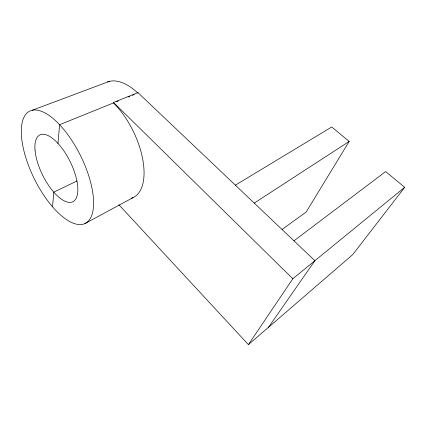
<?xml version="1.0" encoding="UTF-8"?>
<svg xmlns="http://www.w3.org/2000/svg" width="426" height="426" viewBox="0 0 426 426"><rect width="100%" height="100%" fill="white"/><g stroke="black" fill="none" stroke-linecap="round" stroke-linejoin="round"><path stroke-width="0.64" d="M52.542 206.796L53.798 192.163L77.01 180.981M57.984 143.429L59.597 124.701L113.454 102.943L113.534 102.469L137.949 92.618L314.889 260.707L268.497 327.296M137.949 92.618L137.854 93.081A57.121 29.847 64.7 0 0 107.464 81.952M235.365 185.161L331.721 126.991L349.176 141.421L306.198 212.004L282.039 229.449M118.854 204.709L248.406 344.634L292.816 278.742L404.7 187.318L385.647 171.566L293.967 240.828M404.7 187.318L352.717 254.615L248.406 344.634M254.242 203.09L349.176 141.421M84.896 223.581A62.643 25.848 63.7 0 0 64.097 129.845A62.643 25.848 63.7 0 0 23.345 148.413A62.643 25.848 63.7 0 0 84.896 223.581L133.082 197.611M116.5 101.707L118.332 100.967M128.093 97.027L129.925 96.287M132.364 95.302L134.195 94.561M32.307 110.222L109.37 81.366M113.534 102.469L292.816 278.742M113.454 102.943A58.852 28.723 64.4 0 1 142.699 159.106A58.852 28.723 64.4 0 1 131.357 198.287M35.038 150.229A37.243 15.331 63.7 0 0 69.188 202.382A37.243 15.331 63.7 0 0 64.906 152.401A37.243 15.331 63.7 0 0 35.038 150.229"/></g></svg>
